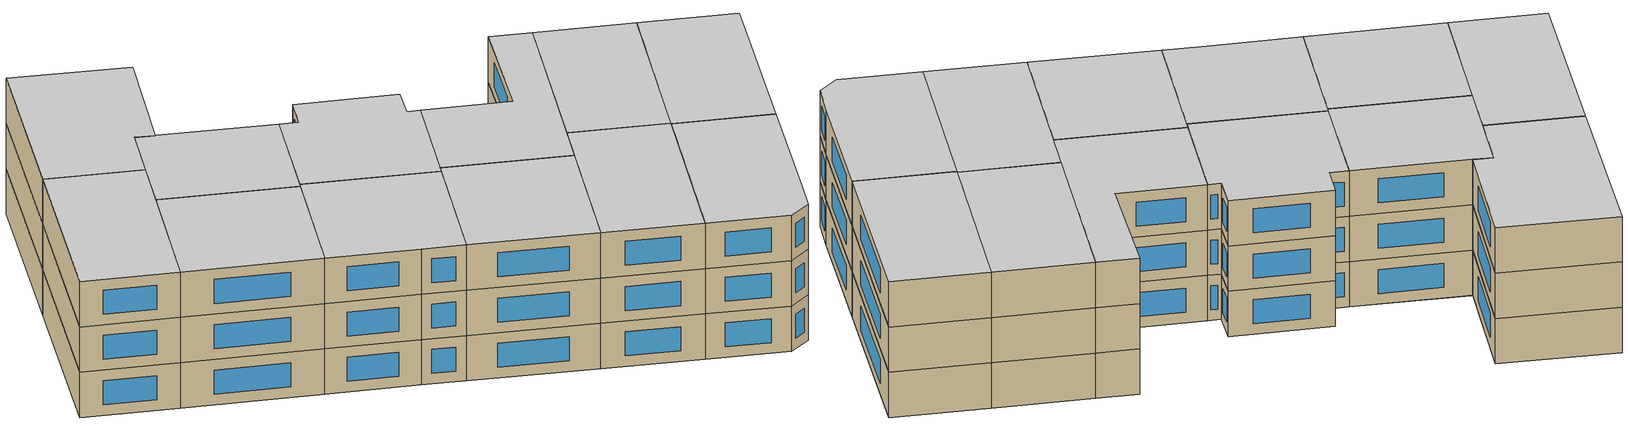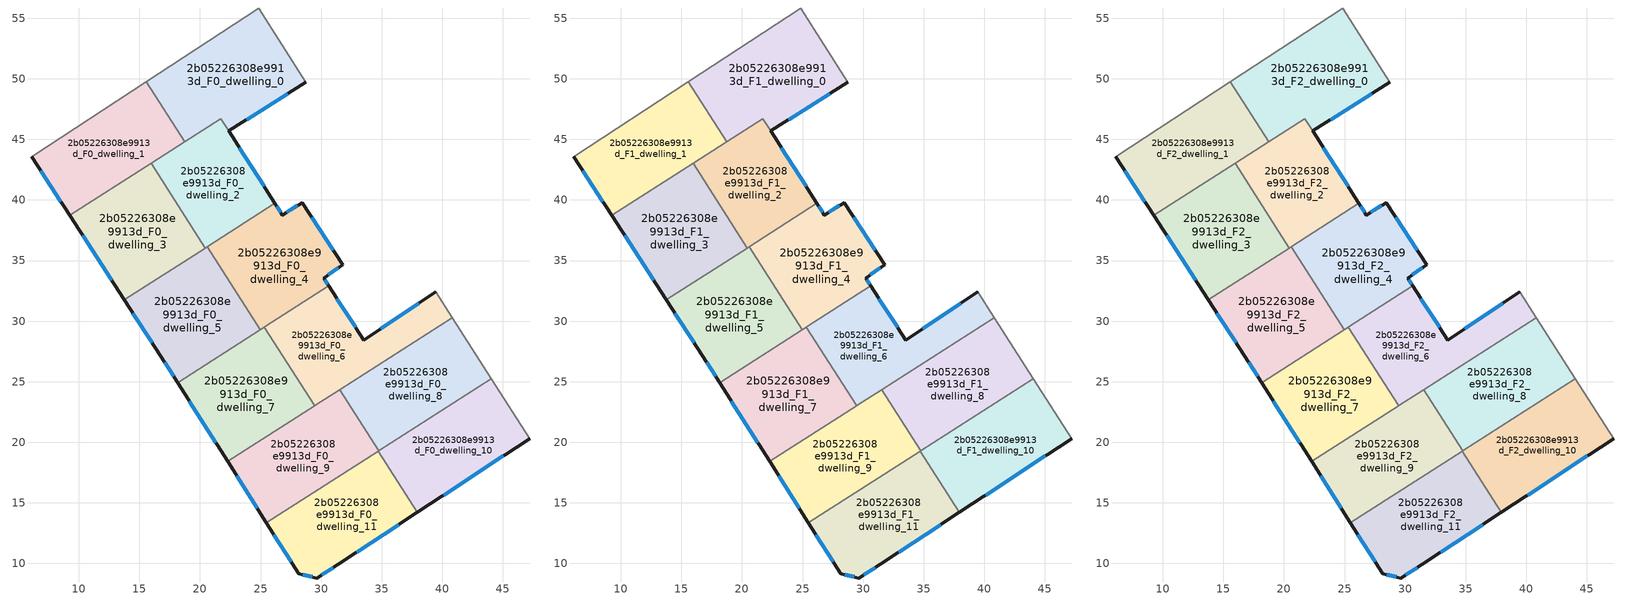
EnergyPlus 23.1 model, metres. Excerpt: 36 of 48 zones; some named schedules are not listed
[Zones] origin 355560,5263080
2b05226308e9913d_F0_dwelling_0
 floor ground (EU_floor_Construction): 24.86,55.85 28.72,49.7 22.36,45.7 21.72,46.7 18.75,44.8 15.57,49.76 z0
 wall outside (EU_wall_Construction): 22.36,45.7 28.72,49.7 z0:3
 wall to 2b05226308e9913d_F0_dwelling_1 (EU_wall_Construction): 15.57,49.76 18.75,44.8 z0:3
 wall adiabatic (EU_wall_Construction): 28.72,49.7 24.86,55.85 15.57,49.76 z0:3
 wall to 2b05226308e9913d_F0_dwelling_2 (EU_wall_Construction): 18.75,44.8 21.72,46.7 22.36,45.7 z0:3
 window (EU_Window_Construction): 23.86,46.64 27.23,48.76 z0.7:2.3
2b05226308e9913d_F0_dwelling_1
 floor ground (EU_floor_Construction): 15.57,49.76 18.75,44.8 9.25,38.72 6.11,43.57 z0
 wall outside (EU_wall_Construction): 6.11,43.57 9.25,38.72 z0:3
 wall adiabatic (EU_wall_Construction): 15.57,49.76 6.11,43.57 z0:3
 wall to 2b05226308e9913d_F0_dwelling_3 (EU_wall_Construction): 9.25,38.72 15.96,43.02 z0:3
 wall to 2b05226308e9913d_F0_dwelling_2 (EU_wall_Construction): 15.96,43.01 18.75,44.8 z0:3
 window (EU_Window_Construction): 6.85,42.43 8.51,39.86 z0.7:2.3
2b05226308e9913d_F0_dwelling_10
 floor ground (EU_floor_Construction): 44.05,25.25 47.23,20.3 37.95,14.21 34.71,19.27 z0
 wall outside (EU_wall_Construction): 37.95,14.21 47.23,20.3 z0:3
 wall adiabatic (EU_wall_Construction): 47.23,20.3 44.05,25.25 z0:3
 wall to 2b05226308e9913d_F0_dwelling_11 (EU_wall_Construction): 34.71,19.27 37.95,14.21 z0:3
 wall to 2b05226308e9913d_F0_dwelling_8 (EU_wall_Construction): 44.05,25.25 34.77,19.31 z0:3
 wall to 2b05226308e9913d_F0_dwelling_9 (EU_wall_Construction): 34.77,19.31 34.71,19.27 z0:3
 window (EU_Window_Construction): 40.13,15.64 45.05,18.87 z0.7:2.3
2b05226308e9913d_F0_dwelling_11
 floor ground (EU_floor_Construction): 34.71,19.27 37.95,14.21 31.4,9.92 29.63,8.79 28.14,9.16 25.48,13.36 z0
 wall outside (EU_wall_Construction): 25.48,13.36 28.14,9.16 29.63,8.79 31.4,9.92 37.95,14.21 z0:3
 wall to 2b05226308e9913d_F0_dwelling_9 (EU_wall_Construction): 34.71,19.27 25.48,13.36 z0:3
 window (EU_Window_Construction): 26.11,12.38 27.52,10.15 / 32.94,10.93 36.41,13.21 / 30.05,9.06 30.99,9.65 / 28.49,9.08 29.28,8.88 z0.7:2.3
2b05226308e9913d_F0_dwelling_2
 floor ground (EU_floor_Construction): 21.72,46.7 26.19,39.71 20.43,36.03 15.96,43.01 z0
 wall outside (EU_wall_Construction): 26.19,39.71 22.36,45.7 z0:3
 wall to 2b05226308e9913d_F0_dwelling_3 (EU_wall_Construction): 15.96,43.01 20.43,36.03 z0:3
 wall to 2b05226308e9913d_F0_dwelling_4 (EU_wall_Construction): 20.61,36.14 26.19,39.71 z0:3
 wall to 2b05226308e9913d_F0_dwelling_5 (EU_wall_Construction): 20.43,36.03 20.61,36.14 z0:3
 window (EU_Window_Construction): 25.29,41.12 23.26,44.29 z0.7:2.3
2b05226308e9913d_F0_dwelling_3
 floor ground (EU_floor_Construction): 15.96,43.01 20.43,36.03 13.76,31.75 9.25,38.72 z0
 wall outside (EU_wall_Construction): 9.25,38.72 13.76,31.75 z0:3
 wall to 2b05226308e9913d_F0_dwelling_5 (EU_wall_Construction): 13.76,31.75 20.43,36.03 z0:3
 window (EU_Window_Construction): 10.31,37.08 12.7,33.39 z0.7:2.3
2b05226308e9913d_F0_dwelling_4
 floor ground (EU_floor_Construction): 28.42,39.79 31.78,34.65 30.21,33.55 30.63,32.91 24.99,29.3 20.61,36.14 26.19,39.71 26.8,38.75 z0
 wall outside (EU_wall_Construction): 30.63,32.91 30.21,33.55 31.78,34.65 28.42,39.79 26.8,38.75 26.19,39.71 z0:3
 wall to 2b05226308e9913d_F0_dwelling_5 (EU_wall_Construction): 20.61,36.14 24.99,29.3 z0:3
 wall to 2b05226308e9913d_F0_dwelling_6 (EU_wall_Construction): 25.31,29.5 25.35,29.53 30.63,32.91 z0:3
 wall to 2b05226308e9913d_F0_dwelling_7 (EU_wall_Construction): 24.99,29.3 25.31,29.5 z0:3
 window (EU_Window_Construction): 30.99,35.86 29.21,38.58 / 30.58,33.81 31.41,34.39 / 30.53,33.06 30.31,33.4 / 26.66,38.98 26.33,39.49 / 28.04,39.55 27.18,39 z0.7:2.3
2b05226308e9913d_F0_dwelling_5
 floor ground (EU_floor_Construction): 20.61,36.14 24.99,29.3 18.16,24.92 16.77,27.11 13.76,31.75 z0
 wall outside (EU_wall_Construction): 13.76,31.75 16.77,27.11 18.16,24.92 z0:3
 wall to 2b05226308e9913d_F0_dwelling_7 (EU_wall_Construction): 18.16,24.92 24.99,29.3 z0:3
 window (EU_Window_Construction): 17.1,26.6 17.83,25.44 / 14.47,30.66 16.07,28.2 z0.7:2.3
2b05226308e9913d_F0_dwelling_6
 floor ground (EU_floor_Construction): 39.46,32.42 40.82,30.29 29.5,23.04 29.46,23.01 25.31,29.5 25.35,29.53 30.63,32.91 33.54,28.42 z0
 wall outside (EU_wall_Construction): 39.46,32.42 33.54,28.42 30.63,32.91 z0:3
 wall adiabatic (EU_wall_Construction): 40.82,30.29 39.46,32.42 z0:3
 wall to 2b05226308e9913d_F0_dwelling_7 (EU_wall_Construction): 25.31,29.5 29.46,23.01 z0:3
 wall to 2b05226308e9913d_F0_dwelling_8 (EU_wall_Construction): 31.55,24.35 40.82,30.29 z0:3
 wall to 2b05226308e9913d_F0_dwelling_9 (EU_wall_Construction): 29.46,23.01 29.5,23.04 31.55,24.35 z0:3
 window (EU_Window_Construction): 32.86,29.48 31.31,31.85 / 38.07,31.49 34.93,29.36 z0.7:2.3
2b05226308e9913d_F0_dwelling_7
 floor ground (EU_floor_Construction): 25.31,29.5 29.46,23.01 22.28,18.42 18.16,24.92 z0
 wall outside (EU_wall_Construction): 18.16,24.92 22.28,18.42 z0:3
 wall to 2b05226308e9913d_F0_dwelling_9 (EU_wall_Construction): 22.28,18.42 29.46,23.01 z0:3
 window (EU_Window_Construction): 19.13,23.39 21.31,19.94 z0.7:2.3
2b05226308e9913d_F0_dwelling_8
 floor ground (EU_floor_Construction): 40.82,30.29 44.05,25.25 34.77,19.31 31.55,24.35 z0
 wall adiabatic (EU_wall_Construction): 44.05,25.25 40.82,30.29 z0:3
 wall to 2b05226308e9913d_F0_dwelling_9 (EU_wall_Construction): 31.55,24.35 34.77,19.31 z0:3
2b05226308e9913d_F0_dwelling_9
 floor ground (EU_floor_Construction): 31.55,24.35 34.77,19.31 25.48,13.36 22.28,18.42 z0
 wall outside (EU_wall_Construction): 22.28,18.42 25.48,13.36 z0:3
 window (EU_Window_Construction): 23.03,17.23 24.73,14.55 z0.7:2.3
2b05226308e9913d_F1_dwelling_0
 floor to 2b05226308e9913d_F0_dwelling_0 (EU_floor_Construction): 24.86,55.85 28.72,49.7 22.36,45.7 21.72,46.7 18.75,44.8 15.57,49.76 z3
 wall outside (EU_wall_Construction): 22.36,45.7 28.72,49.7 z3:6
 wall to 2b05226308e9913d_F1_dwelling_1 (EU_wall_Construction): 15.57,49.76 18.75,44.8 z3:6
 wall adiabatic (EU_wall_Construction): 28.72,49.7 24.86,55.85 15.57,49.76 z3:6
 wall to 2b05226308e9913d_F1_dwelling_2 (EU_wall_Construction): 18.75,44.8 21.72,46.7 22.36,45.7 z3:6
 window (EU_Window_Construction): 23.86,46.64 27.23,48.76 z3.7:5.3
2b05226308e9913d_F1_dwelling_1
 floor to 2b05226308e9913d_F0_dwelling_1 (EU_floor_Construction): 15.57,49.76 18.75,44.8 9.25,38.72 6.11,43.57 z3
 wall outside (EU_wall_Construction): 6.11,43.57 9.25,38.72 z3:6
 wall adiabatic (EU_wall_Construction): 15.57,49.76 6.11,43.57 z3:6
 wall to 2b05226308e9913d_F1_dwelling_3 (EU_wall_Construction): 9.25,38.72 15.96,43.02 z3:6
 wall to 2b05226308e9913d_F1_dwelling_2 (EU_wall_Construction): 15.96,43.01 18.75,44.8 z3:6
 window (EU_Window_Construction): 6.85,42.43 8.51,39.86 z3.7:5.3
2b05226308e9913d_F1_dwelling_10
 floor to 2b05226308e9913d_F0_dwelling_10 (EU_floor_Construction): 44.05,25.25 47.23,20.3 37.95,14.21 34.71,19.27 z3
 wall outside (EU_wall_Construction): 37.95,14.21 47.23,20.3 z3:6
 wall adiabatic (EU_wall_Construction): 47.23,20.3 44.05,25.25 z3:6
 wall to 2b05226308e9913d_F1_dwelling_11 (EU_wall_Construction): 34.71,19.27 37.95,14.21 z3:6
 wall to 2b05226308e9913d_F1_dwelling_8 (EU_wall_Construction): 44.05,25.25 34.77,19.31 z3:6
 wall to 2b05226308e9913d_F1_dwelling_9 (EU_wall_Construction): 34.77,19.31 34.71,19.27 z3:6
 window (EU_Window_Construction): 40.13,15.64 45.05,18.87 z3.7:5.3
2b05226308e9913d_F1_dwelling_11
 floor to 2b05226308e9913d_F0_dwelling_11 (EU_floor_Construction): 34.71,19.27 37.95,14.21 31.4,9.92 29.63,8.79 28.14,9.16 25.48,13.36 z3
 wall outside (EU_wall_Construction): 25.48,13.36 28.14,9.16 29.63,8.79 31.4,9.92 37.95,14.21 z3:6
 wall to 2b05226308e9913d_F1_dwelling_9 (EU_wall_Construction): 34.71,19.27 25.48,13.36 z3:6
 window (EU_Window_Construction): 26.11,12.38 27.52,10.15 / 32.94,10.93 36.41,13.21 / 30.05,9.06 30.99,9.65 / 28.49,9.08 29.28,8.88 z3.7:5.3
2b05226308e9913d_F1_dwelling_2
 floor to 2b05226308e9913d_F0_dwelling_2 (EU_floor_Construction): 21.72,46.7 26.19,39.71 20.43,36.03 15.96,43.01 z3
 wall outside (EU_wall_Construction): 26.19,39.71 22.36,45.7 z3:6
 wall to 2b05226308e9913d_F1_dwelling_3 (EU_wall_Construction): 15.96,43.01 20.43,36.03 z3:6
 wall to 2b05226308e9913d_F1_dwelling_4 (EU_wall_Construction): 20.61,36.14 26.19,39.71 z3:6
 wall to 2b05226308e9913d_F1_dwelling_5 (EU_wall_Construction): 20.43,36.03 20.61,36.14 z3:6
 window (EU_Window_Construction): 25.29,41.12 23.26,44.29 z3.7:5.3
2b05226308e9913d_F1_dwelling_3
 floor to 2b05226308e9913d_F0_dwelling_3 (EU_floor_Construction): 15.96,43.01 20.43,36.03 13.76,31.75 9.25,38.72 z3
 wall outside (EU_wall_Construction): 9.25,38.72 13.76,31.75 z3:6
 wall to 2b05226308e9913d_F1_dwelling_5 (EU_wall_Construction): 13.76,31.75 20.43,36.03 z3:6
 window (EU_Window_Construction): 10.31,37.08 12.7,33.39 z3.7:5.3
2b05226308e9913d_F1_dwelling_4
 floor to 2b05226308e9913d_F0_dwelling_4 (EU_floor_Construction): 28.42,39.79 31.78,34.65 30.21,33.55 30.63,32.91 24.99,29.3 20.61,36.14 26.19,39.71 26.8,38.75 z3
 wall outside (EU_wall_Construction): 30.63,32.91 30.21,33.55 31.78,34.65 28.42,39.79 26.8,38.75 26.19,39.71 z3:6
 wall to 2b05226308e9913d_F1_dwelling_5 (EU_wall_Construction): 20.61,36.14 24.99,29.3 z3:6
 wall to 2b05226308e9913d_F1_dwelling_6 (EU_wall_Construction): 25.31,29.5 25.35,29.53 30.63,32.91 z3:6
 wall to 2b05226308e9913d_F1_dwelling_7 (EU_wall_Construction): 24.99,29.3 25.31,29.5 z3:6
 window (EU_Window_Construction): 30.99,35.86 29.21,38.58 / 30.58,33.81 31.41,34.39 / 30.53,33.06 30.31,33.4 / 26.66,38.98 26.33,39.49 / 28.04,39.55 27.18,39 z3.7:5.3
2b05226308e9913d_F1_dwelling_5
 floor to 2b05226308e9913d_F0_dwelling_5 (EU_floor_Construction): 20.61,36.14 24.99,29.3 18.16,24.92 16.77,27.11 13.76,31.75 z3
 wall outside (EU_wall_Construction): 13.76,31.75 16.77,27.11 18.16,24.92 z3:6
 wall to 2b05226308e9913d_F1_dwelling_7 (EU_wall_Construction): 18.16,24.92 24.99,29.3 z3:6
 window (EU_Window_Construction): 17.1,26.6 17.83,25.44 / 14.47,30.66 16.07,28.2 z3.7:5.3
2b05226308e9913d_F1_dwelling_6
 floor to 2b05226308e9913d_F0_dwelling_6 (EU_floor_Construction): 39.46,32.42 40.82,30.29 29.5,23.04 29.46,23.01 25.31,29.5 25.35,29.53 30.63,32.91 33.54,28.42 z3
 wall outside (EU_wall_Construction): 39.46,32.42 33.54,28.42 30.63,32.91 z3:6
 wall adiabatic (EU_wall_Construction): 40.82,30.29 39.46,32.42 z3:6
 wall to 2b05226308e9913d_F1_dwelling_7 (EU_wall_Construction): 25.31,29.5 29.46,23.01 z3:6
 wall to 2b05226308e9913d_F1_dwelling_8 (EU_wall_Construction): 31.55,24.35 40.82,30.29 z3:6
 wall to 2b05226308e9913d_F1_dwelling_9 (EU_wall_Construction): 29.46,23.01 29.5,23.04 31.55,24.35 z3:6
 window (EU_Window_Construction): 32.86,29.48 31.31,31.85 / 38.07,31.49 34.93,29.36 z3.7:5.3
2b05226308e9913d_F1_dwelling_7
 floor to 2b05226308e9913d_F0_dwelling_7 (EU_floor_Construction): 25.31,29.5 29.46,23.01 22.28,18.42 18.16,24.92 z3
 wall outside (EU_wall_Construction): 18.16,24.92 22.28,18.42 z3:6
 wall to 2b05226308e9913d_F1_dwelling_9 (EU_wall_Construction): 22.28,18.42 29.46,23.01 z3:6
 window (EU_Window_Construction): 19.13,23.39 21.31,19.94 z3.7:5.3
2b05226308e9913d_F1_dwelling_8
 floor to 2b05226308e9913d_F0_dwelling_8 (EU_floor_Construction): 40.82,30.29 44.05,25.25 34.77,19.31 31.55,24.35 z3
 wall adiabatic (EU_wall_Construction): 44.05,25.25 40.82,30.29 z3:6
 wall to 2b05226308e9913d_F1_dwelling_9 (EU_wall_Construction): 31.55,24.35 34.77,19.31 z3:6
2b05226308e9913d_F1_dwelling_9
 floor to 2b05226308e9913d_F0_dwelling_9 (EU_floor_Construction): 31.55,24.35 34.77,19.31 25.48,13.36 22.28,18.42 z3
 wall outside (EU_wall_Construction): 22.28,18.42 25.48,13.36 z3:6
 window (EU_Window_Construction): 23.03,17.23 24.73,14.55 z3.7:5.3
2b05226308e9913d_F2_dwelling_0
 floor to 2b05226308e9913d_F1_dwelling_0 (EU_floor_Construction): 24.86,55.85 28.72,49.7 22.36,45.7 21.72,46.7 18.75,44.8 15.57,49.76 z6
 wall outside (EU_wall_Construction): 22.36,45.7 28.72,49.7 z6:9
 wall to 2b05226308e9913d_F2_dwelling_1 (EU_wall_Construction): 15.57,49.76 18.75,44.8 z6:9
 wall adiabatic (EU_wall_Construction): 28.72,49.7 24.86,55.85 15.57,49.76 z6:9
 wall to 2b05226308e9913d_F2_dwelling_2 (EU_wall_Construction): 18.75,44.8 21.72,46.7 22.36,45.7 z6:9
 window (EU_Window_Construction): 23.86,46.64 27.23,48.76 z6.7:8.3
 ceiling to 2b05226308e9913d_F3_dwelling_0 (EU_floor_Construction): 28.72,49.7 24.86,55.85 15.57,49.76 18.75,44.8 21.72,46.7 22.36,45.7 z9
2b05226308e9913d_F2_dwelling_1
 floor to 2b05226308e9913d_F1_dwelling_1 (EU_floor_Construction): 15.57,49.76 18.75,44.8 9.25,38.72 6.11,43.57 z6
 wall outside (EU_wall_Construction): 6.11,43.57 9.25,38.72 z6:9
 wall adiabatic (EU_wall_Construction): 15.57,49.76 6.11,43.57 z6:9
 wall to 2b05226308e9913d_F2_dwelling_3 (EU_wall_Construction): 9.25,38.72 15.96,43.02 z6:9
 wall to 2b05226308e9913d_F2_dwelling_2 (EU_wall_Construction): 15.96,43.01 18.75,44.8 z6:9
 window (EU_Window_Construction): 6.85,42.43 8.51,39.86 z6.7:8.3
 ceiling to 2b05226308e9913d_F3_dwelling_1 (EU_floor_Construction): 18.75,44.8 15.57,49.76 6.11,43.57 9.25,38.72 z9
2b05226308e9913d_F2_dwelling_10
 floor to 2b05226308e9913d_F1_dwelling_10 (EU_floor_Construction): 44.05,25.25 47.23,20.3 37.95,14.21 34.71,19.27 z6
 wall outside (EU_wall_Construction): 37.95,14.21 47.23,20.3 z6:9
 wall adiabatic (EU_wall_Construction): 47.23,20.3 44.05,25.25 z6:9
 wall to 2b05226308e9913d_F2_dwelling_11 (EU_wall_Construction): 34.71,19.27 37.95,14.21 z6:9
 wall to 2b05226308e9913d_F2_dwelling_8 (EU_wall_Construction): 44.05,25.25 34.77,19.31 z6:9
 wall to 2b05226308e9913d_F2_dwelling_9 (EU_wall_Construction): 34.77,19.31 34.71,19.27 z6:9
 window (EU_Window_Construction): 40.13,15.64 45.05,18.87 z6.7:8.3
 ceiling to 2b05226308e9913d_F3_dwelling_10 (EU_floor_Construction): 47.23,20.3 44.05,25.25 34.71,19.27 37.95,14.21 z9
2b05226308e9913d_F2_dwelling_11
 floor to 2b05226308e9913d_F1_dwelling_11 (EU_floor_Construction): 34.71,19.27 37.95,14.21 31.4,9.92 29.63,8.79 28.14,9.16 25.48,13.36 z6
 wall outside (EU_wall_Construction): 25.48,13.36 28.14,9.16 29.63,8.79 31.4,9.92 37.95,14.21 z6:9
 wall to 2b05226308e9913d_F2_dwelling_9 (EU_wall_Construction): 34.71,19.27 25.48,13.36 z6:9
 window (EU_Window_Construction): 26.11,12.38 27.52,10.15 / 32.94,10.93 36.41,13.21 / 30.05,9.06 30.99,9.65 / 28.49,9.08 29.28,8.88 z6.7:8.3
 ceiling to 2b05226308e9913d_F3_dwelling_11 (EU_floor_Construction): 37.95,14.21 34.71,19.27 25.48,13.36 28.14,9.16 29.63,8.79 31.4,9.92 z9
2b05226308e9913d_F2_dwelling_2
 floor to 2b05226308e9913d_F1_dwelling_2 (EU_floor_Construction): 21.72,46.7 26.19,39.71 20.43,36.03 15.96,43.01 z6
 wall outside (EU_wall_Construction): 26.19,39.71 22.36,45.7 z6:9
 wall to 2b05226308e9913d_F2_dwelling_3 (EU_wall_Construction): 15.96,43.01 20.43,36.03 z6:9
 wall to 2b05226308e9913d_F2_dwelling_4 (EU_wall_Construction): 20.61,36.14 26.19,39.71 z6:9
 wall to 2b05226308e9913d_F2_dwelling_5 (EU_wall_Construction): 20.43,36.03 20.61,36.14 z6:9
 window (EU_Window_Construction): 25.29,41.12 23.26,44.29 z6.7:8.3
 ceiling to 2b05226308e9913d_F3_dwelling_2 (EU_floor_Construction): 26.19,39.71 21.72,46.7 15.96,43.01 20.43,36.03 z9
2b05226308e9913d_F2_dwelling_3
 floor to 2b05226308e9913d_F1_dwelling_3 (EU_floor_Construction): 15.96,43.01 20.43,36.03 13.76,31.75 9.25,38.72 z6
 wall outside (EU_wall_Construction): 9.25,38.72 13.76,31.75 z6:9
 wall to 2b05226308e9913d_F2_dwelling_5 (EU_wall_Construction): 13.76,31.75 20.43,36.03 z6:9
 window (EU_Window_Construction): 10.31,37.08 12.7,33.39 z6.7:8.3
 ceiling to 2b05226308e9913d_F3_dwelling_3 (EU_floor_Construction): 20.43,36.03 15.96,43.01 9.25,38.72 13.76,31.75 z9
2b05226308e9913d_F2_dwelling_4
 floor to 2b05226308e9913d_F1_dwelling_4 (EU_floor_Construction): 28.42,39.79 31.78,34.65 30.21,33.55 30.63,32.91 24.99,29.3 20.61,36.14 26.19,39.71 26.8,38.75 z6
 wall outside (EU_wall_Construction): 30.63,32.91 30.21,33.55 31.78,34.65 28.42,39.79 26.8,38.75 26.19,39.71 z6:9
 wall to 2b05226308e9913d_F2_dwelling_5 (EU_wall_Construction): 20.61,36.14 24.99,29.3 z6:9
 wall to 2b05226308e9913d_F2_dwelling_6 (EU_wall_Construction): 25.31,29.5 25.35,29.53 30.63,32.91 z6:9
 wall to 2b05226308e9913d_F2_dwelling_7 (EU_wall_Construction): 24.99,29.3 25.31,29.5 z6:9
 window (EU_Window_Construction): 30.99,35.86 29.21,38.58 / 30.58,33.81 31.41,34.39 / 30.53,33.06 30.31,33.4 / 26.66,38.98 26.33,39.49 / 28.04,39.55 27.18,39 z6.7:8.3
 ceiling to 2b05226308e9913d_F3_dwelling_4 (EU_floor_Construction): 30.63,32.91 30.21,33.55 31.78,34.65 28.42,39.79 26.8,38.75 26.19,39.71 20.61,36.14 24.99,29.3 z9
2b05226308e9913d_F2_dwelling_5
 floor to 2b05226308e9913d_F1_dwelling_5 (EU_floor_Construction): 20.61,36.14 24.99,29.3 18.16,24.92 16.77,27.11 13.76,31.75 z6
 wall outside (EU_wall_Construction): 13.76,31.75 16.77,27.11 18.16,24.92 z6:9
 wall to 2b05226308e9913d_F2_dwelling_7 (EU_wall_Construction): 18.16,24.92 24.99,29.3 z6:9
 window (EU_Window_Construction): 17.1,26.6 17.83,25.44 / 14.47,30.66 16.07,28.2 z6.7:8.3
 ceiling to 2b05226308e9913d_F3_dwelling_5 (EU_floor_Construction): 24.99,29.3 20.61,36.14 13.76,31.75 16.77,27.11 18.16,24.92 z9
2b05226308e9913d_F2_dwelling_6
 floor to 2b05226308e9913d_F1_dwelling_6 (EU_floor_Construction): 39.46,32.42 40.82,30.29 29.5,23.04 29.46,23.01 25.31,29.5 25.35,29.53 30.63,32.91 33.54,28.42 z6
 wall outside (EU_wall_Construction): 39.46,32.42 33.54,28.42 30.63,32.91 z6:9
 wall adiabatic (EU_wall_Construction): 40.82,30.29 39.46,32.42 z6:9
 wall to 2b05226308e9913d_F2_dwelling_7 (EU_wall_Construction): 25.31,29.5 29.46,23.01 z6:9
 wall to 2b05226308e9913d_F2_dwelling_8 (EU_wall_Construction): 31.55,24.35 40.82,30.29 z6:9
 wall to 2b05226308e9913d_F2_dwelling_9 (EU_wall_Construction): 29.46,23.01 29.5,23.04 31.55,24.35 z6:9
 window (EU_Window_Construction): 32.86,29.48 31.31,31.85 / 38.07,31.49 34.93,29.36 z6.7:8.3
 ceiling to 2b05226308e9913d_F3_dwelling_6 (EU_floor_Construction): 40.82,30.29 39.46,32.42 33.54,28.42 30.63,32.91 25.35,29.53 25.31,29.5 29.46,23.01 29.5,23.04 z9
2b05226308e9913d_F2_dwelling_7
 floor to 2b05226308e9913d_F1_dwelling_7 (EU_floor_Construction): 25.31,29.5 29.46,23.01 22.28,18.42 18.16,24.92 z6
 wall outside (EU_wall_Construction): 18.16,24.92 22.28,18.42 z6:9
 wall to 2b05226308e9913d_F2_dwelling_9 (EU_wall_Construction): 22.28,18.42 29.46,23.01 z6:9
 window (EU_Window_Construction): 19.13,23.39 21.31,19.94 z6.7:8.3
 ceiling to 2b05226308e9913d_F3_dwelling_7 (EU_floor_Construction): 29.46,23.01 25.31,29.5 18.16,24.92 22.28,18.42 z9
2b05226308e9913d_F2_dwelling_8
 floor to 2b05226308e9913d_F1_dwelling_8 (EU_floor_Construction): 40.82,30.29 44.05,25.25 34.77,19.31 31.55,24.35 z6
 wall adiabatic (EU_wall_Construction): 44.05,25.25 40.82,30.29 z6:9
 wall to 2b05226308e9913d_F2_dwelling_9 (EU_wall_Construction): 31.55,24.35 34.77,19.31 z6:9
 ceiling to 2b05226308e9913d_F3_dwelling_8 (EU_floor_Construction): 44.05,25.25 40.82,30.29 31.55,24.35 34.77,19.31 z9
2b05226308e9913d_F2_dwelling_9
 floor to 2b05226308e9913d_F1_dwelling_9 (EU_floor_Construction): 31.55,24.35 34.77,19.31 25.48,13.36 22.28,18.42 z6
 wall outside (EU_wall_Construction): 22.28,18.42 25.48,13.36 z6:9
 window (EU_Window_Construction): 23.03,17.23 24.73,14.55 z6.7:8.3
 ceiling to 2b05226308e9913d_F3_dwelling_9 (EU_floor_Construction): 34.77,19.31 31.55,24.35 22.28,18.42 25.48,13.36 z9
[Building]
EU S2 Campaign: North Axis=0; Terrain=City; Solar Distribution=FullExterior
[Site:Location]
Budapest.Ferenc.Liszt.Intl.AP: Latitude=47.437; Longitude=19.256; Time Zone=1; Elevation=185
[SizingPeriod:WeatherFileDays]
AnnualSizingPeriod: Begin Month=1; Begin Day of Month=1; End Month=12; End Day of Month=31; Day of Week for Start Day=Monday; Use Weather File Daylight Saving Period=No; Use Weather File Rain and Snow Indicators=No
[MATERIAL]
EU_InternalMass_Material: Roughness=MediumRough; Thickness=0.1; Conductivity=1; Density=1800; Specific Heat=900; Thermal Absorptance=0.9; Solar Absorptance=0.7; Visible Absorptance=0.7
[MATERIAL:NOMASS] Roughness=MediumRough; Thermal Absorptance=0.9; Solar Absorptance=0.7; Visible Absorptance=0.7
Name | Thermal Resistance
EU_wall_NoMass | 0.832559
EU_floor_NoMass | 0.872794
[WINDOWMATERIAL:SIMPLEGLAZINGSYSTEM]
EU_Window_SimpleGlazing: UFactor=2.79869; Solar Heat Gain Coefficient=0.75; Visible Transmittance=0.75
[CONSTRUCTION]
EU_wall_Construction: EU_wall_NoMass
EU_floor_Construction: EU_floor_NoMass
EU_Window_Construction: EU_Window_SimpleGlazing
EU_InternalMass_Construction: EU_InternalMass_Material
[ZONE] Type=1; Multiplier=1; Ceiling Height=autocalculate; Floor Area=autocalculate; Part of Total Floor Area=Yes
Name | Volume
2b05226308e9913d_F0_dwelling_0; 2b05226308e9913d_F1_dwelling_0; 2b05226308e9913d_F2_dwelling_0 | 225.29
2b05226308e9913d_F0_dwelling_1; 2b05226308e9913d_F1_dwelling_1; 2b05226308e9913d_F2_dwelling_1 | 197.727
2b05226308e9913d_F0_dwelling_10; 2b05226308e9913d_F1_dwelling_10; 2b05226308e9913d_F2_dwelling_10 | 197.763
2b05226308e9913d_F0_dwelling_11; 2b05226308e9913d_F1_dwelling_11; 2b05226308e9913d_F2_dwelling_11 | 197.743
2b05226308e9913d_F0_dwelling_2; 2b05226308e9913d_F1_dwelling_2; 2b05226308e9913d_F2_dwelling_2 | 170.194
2b05226308e9913d_F0_dwelling_3; 2b05226308e9913d_F1_dwelling_3; 2b05226308e9913d_F2_dwelling_3 | 197.748
2b05226308e9913d_F0_dwelling_4; 2b05226308e9913d_F1_dwelling_4; 2b05226308e9913d_F2_dwelling_4 | 197.741
2b05226308e9913d_F0_dwelling_5; 2b05226308e9913d_F1_dwelling_5; 2b05226308e9913d_F2_dwelling_5 | 197.747
2b05226308e9913d_F0_dwelling_6; 2b05226308e9913d_F1_dwelling_6; 2b05226308e9913d_F2_dwelling_6 | 198.914
2b05226308e9913d_F0_dwelling_7; 2b05226308e9913d_F1_dwelling_7; 2b05226308e9913d_F2_dwelling_7 | 196.586
2b05226308e9913d_F0_dwelling_8; 2b05226308e9913d_F1_dwelling_8; 2b05226308e9913d_F2_dwelling_8 | 197.735
2b05226308e9913d_F0_dwelling_9; 2b05226308e9913d_F1_dwelling_9; 2b05226308e9913d_F2_dwelling_9 | 197.725
[INTERNALMASS] Construction=EU_InternalMass_Construction
Name | Zone or ZoneList | Surface Area
2b05226308e9913d_F0_dwelling_0_EU_InternalMass | 2b05226308e9913d_F0_dwelling_0 | 75.0969
2b05226308e9913d_F0_dwelling_1_EU_InternalMass | 2b05226308e9913d_F0_dwelling_1 | 65.9087
2b05226308e9913d_F0_dwelling_2_EU_InternalMass | 2b05226308e9913d_F0_dwelling_2 | 56.7364
2b05226308e9913d_F0_dwelling_3_EU_InternalMass | 2b05226308e9913d_F0_dwelling_3 | 65.9161
2b05226308e9913d_F0_dwelling_4_EU_InternalMass | 2b05226308e9913d_F0_dwelling_4 | 65.9136
2b05226308e9913d_F0_dwelling_5_EU_InternalMass | 2b05226308e9913d_F0_dwelling_5 | 65.9155
2b05226308e9913d_F0_dwelling_6_EU_InternalMass | 2b05226308e9913d_F0_dwelling_6 | 66.2986
2b05226308e9913d_F0_dwelling_7_EU_InternalMass | 2b05226308e9913d_F0_dwelling_7 | 65.5348
2b05226308e9913d_F0_dwelling_8_EU_InternalMass | 2b05226308e9913d_F0_dwelling_8 | 65.9116
2b05226308e9913d_F0_dwelling_9_EU_InternalMass | 2b05226308e9913d_F0_dwelling_9 | 65.9086
2b05226308e9913d_F0_dwelling_10_EU_InternalMass | 2b05226308e9913d_F0_dwelling_10 | 65.9208
2b05226308e9913d_F0_dwelling_11_EU_InternalMass | 2b05226308e9913d_F0_dwelling_11 | 65.9144
2b05226308e9913d_F1_dwelling_0_EU_InternalMass | 2b05226308e9913d_F1_dwelling_0 | 75.0969
2b05226308e9913d_F1_dwelling_1_EU_InternalMass | 2b05226308e9913d_F1_dwelling_1 | 65.9087
2b05226308e9913d_F1_dwelling_2_EU_InternalMass | 2b05226308e9913d_F1_dwelling_2 | 56.7364
2b05226308e9913d_F1_dwelling_3_EU_InternalMass | 2b05226308e9913d_F1_dwelling_3 | 65.9161
2b05226308e9913d_F1_dwelling_4_EU_InternalMass | 2b05226308e9913d_F1_dwelling_4 | 65.9136
2b05226308e9913d_F1_dwelling_5_EU_InternalMass | 2b05226308e9913d_F1_dwelling_5 | 65.9155
2b05226308e9913d_F1_dwelling_6_EU_InternalMass | 2b05226308e9913d_F1_dwelling_6 | 66.2986
2b05226308e9913d_F1_dwelling_7_EU_InternalMass | 2b05226308e9913d_F1_dwelling_7 | 65.5348
2b05226308e9913d_F1_dwelling_8_EU_InternalMass | 2b05226308e9913d_F1_dwelling_8 | 65.9116
2b05226308e9913d_F1_dwelling_9_EU_InternalMass | 2b05226308e9913d_F1_dwelling_9 | 65.9086
2b05226308e9913d_F1_dwelling_10_EU_InternalMass | 2b05226308e9913d_F1_dwelling_10 | 65.9208
2b05226308e9913d_F1_dwelling_11_EU_InternalMass | 2b05226308e9913d_F1_dwelling_11 | 65.9144
2b05226308e9913d_F2_dwelling_0_EU_InternalMass | 2b05226308e9913d_F2_dwelling_0 | 75.0969
2b05226308e9913d_F2_dwelling_1_EU_InternalMass | 2b05226308e9913d_F2_dwelling_1 | 65.9087
2b05226308e9913d_F2_dwelling_2_EU_InternalMass | 2b05226308e9913d_F2_dwelling_2 | 56.7364
2b05226308e9913d_F2_dwelling_3_EU_InternalMass | 2b05226308e9913d_F2_dwelling_3 | 65.9161
2b05226308e9913d_F2_dwelling_4_EU_InternalMass | 2b05226308e9913d_F2_dwelling_4 | 65.9136
2b05226308e9913d_F2_dwelling_5_EU_InternalMass | 2b05226308e9913d_F2_dwelling_5 | 65.9155
2b05226308e9913d_F2_dwelling_6_EU_InternalMass | 2b05226308e9913d_F2_dwelling_6 | 66.2986
2b05226308e9913d_F2_dwelling_7_EU_InternalMass | 2b05226308e9913d_F2_dwelling_7 | 65.5348
2b05226308e9913d_F2_dwelling_8_EU_InternalMass | 2b05226308e9913d_F2_dwelling_8 | 65.9116
2b05226308e9913d_F2_dwelling_9_EU_InternalMass | 2b05226308e9913d_F2_dwelling_9 | 65.9086
2b05226308e9913d_F2_dwelling_10_EU_InternalMass | 2b05226308e9913d_F2_dwelling_10 | 65.9208
2b05226308e9913d_F2_dwelling_11_EU_InternalMass | 2b05226308e9913d_F2_dwelling_11 | 65.9144
[OTHEREQUIPMENT] Fuel Type=Electricity; Design Level Calculation Method=Watts/Area; Power per Zone Floor Area=1; Fraction Latent=0; Fraction Radiant=0; Fraction Lost=0; Carbon Dioxide Generation Rate=0; EndUse Subcategory=EU_Step8_InternalGains
Name | Zone or ZoneList or Space or SpaceList | Schedule
EU_Step8_InternalGain_2b05226308e9913d_F0_dwelling_0_f000 | 2b05226308e9913d_F0_dwelling_0 | EU_Step8_GainSchedule_2b05226308e9913d_F0_dwelling_0_f000
EU_Step8_InternalGain_2b05226308e9913d_F0_dwelling_1_f000 | 2b05226308e9913d_F0_dwelling_1 | EU_Step8_GainSchedule_2b05226308e9913d_F0_dwelling_1_f000
EU_Step8_InternalGain_2b05226308e9913d_F0_dwelling_2_f000 | 2b05226308e9913d_F0_dwelling_2 | EU_Step8_GainSchedule_2b05226308e9913d_F0_dwelling_2_f000
EU_Step8_InternalGain_2b05226308e9913d_F0_dwelling_3_f000 | 2b05226308e9913d_F0_dwelling_3 | EU_Step8_GainSchedule_2b05226308e9913d_F0_dwelling_3_f000
EU_Step8_InternalGain_2b05226308e9913d_F0_dwelling_4_f000 | 2b05226308e9913d_F0_dwelling_4 | EU_Step8_GainSchedule_2b05226308e9913d_F0_dwelling_4_f000
EU_Step8_InternalGain_2b05226308e9913d_F0_dwelling_5_f000 | 2b05226308e9913d_F0_dwelling_5 | EU_Step8_GainSchedule_2b05226308e9913d_F0_dwelling_5_f000
EU_Step8_InternalGain_2b05226308e9913d_F0_dwelling_6_f000 | 2b05226308e9913d_F0_dwelling_6 | EU_Step8_GainSchedule_2b05226308e9913d_F0_dwelling_6_f000
EU_Step8_InternalGain_2b05226308e9913d_F0_dwelling_7_f000 | 2b05226308e9913d_F0_dwelling_7 | EU_Step8_GainSchedule_2b05226308e9913d_F0_dwelling_7_f000
EU_Step8_InternalGain_2b05226308e9913d_F0_dwelling_8_f000 | 2b05226308e9913d_F0_dwelling_8 | EU_Step8_GainSchedule_2b05226308e9913d_F0_dwelling_8_f000
EU_Step8_InternalGain_2b05226308e9913d_F0_dwelling_9_f000 | 2b05226308e9913d_F0_dwelling_9 | EU_Step8_GainSchedule_2b05226308e9913d_F0_dwelling_9_f000
EU_Step8_InternalGain_2b05226308e9913d_F0_dwelling_10_f000 | 2b05226308e9913d_F0_dwelling_10 | EU_Step8_GainSchedule_2b05226308e9913d_F0_dwelling_10_f000
EU_Step8_InternalGain_2b05226308e9913d_F0_dwelling_11_f000 | 2b05226308e9913d_F0_dwelling_11 | EU_Step8_GainSchedule_2b05226308e9913d_F0_dwelling_11_f000
EU_Step8_InternalGain_2b05226308e9913d_F1_dwelling_0_f000 | 2b05226308e9913d_F1_dwelling_0 | EU_Step8_GainSchedule_2b05226308e9913d_F1_dwelling_0_f000
EU_Step8_InternalGain_2b05226308e9913d_F1_dwelling_1_f000 | 2b05226308e9913d_F1_dwelling_1 | EU_Step8_GainSchedule_2b05226308e9913d_F1_dwelling_1_f000
EU_Step8_InternalGain_2b05226308e9913d_F1_dwelling_2_f000 | 2b05226308e9913d_F1_dwelling_2 | EU_Step8_GainSchedule_2b05226308e9913d_F1_dwelling_2_f000
EU_Step8_InternalGain_2b05226308e9913d_F1_dwelling_3_f000 | 2b05226308e9913d_F1_dwelling_3 | EU_Step8_GainSchedule_2b05226308e9913d_F1_dwelling_3_f000
EU_Step8_InternalGain_2b05226308e9913d_F1_dwelling_4_f000 | 2b05226308e9913d_F1_dwelling_4 | EU_Step8_GainSchedule_2b05226308e9913d_F1_dwelling_4_f000
EU_Step8_InternalGain_2b05226308e9913d_F1_dwelling_5_f000 | 2b05226308e9913d_F1_dwelling_5 | EU_Step8_GainSchedule_2b05226308e9913d_F1_dwelling_5_f000
EU_Step8_InternalGain_2b05226308e9913d_F1_dwelling_6_f000 | 2b05226308e9913d_F1_dwelling_6 | EU_Step8_GainSchedule_2b05226308e9913d_F1_dwelling_6_f000
EU_Step8_InternalGain_2b05226308e9913d_F1_dwelling_7_f000 | 2b05226308e9913d_F1_dwelling_7 | EU_Step8_GainSchedule_2b05226308e9913d_F1_dwelling_7_f000
EU_Step8_InternalGain_2b05226308e9913d_F1_dwelling_8_f000 | 2b05226308e9913d_F1_dwelling_8 | EU_Step8_GainSchedule_2b05226308e9913d_F1_dwelling_8_f000
EU_Step8_InternalGain_2b05226308e9913d_F1_dwelling_9_f000 | 2b05226308e9913d_F1_dwelling_9 | EU_Step8_GainSchedule_2b05226308e9913d_F1_dwelling_9_f000
EU_Step8_InternalGain_2b05226308e9913d_F1_dwelling_10_f000 | 2b05226308e9913d_F1_dwelling_10 | EU_Step8_GainSchedule_2b05226308e9913d_F1_dwelling_10_f000
EU_Step8_InternalGain_2b05226308e9913d_F1_dwelling_11_f000 | 2b05226308e9913d_F1_dwelling_11 | EU_Step8_GainSchedule_2b05226308e9913d_F1_dwelling_11_f000
EU_Step8_InternalGain_2b05226308e9913d_F2_dwelling_0_f000 | 2b05226308e9913d_F2_dwelling_0 | EU_Step8_GainSchedule_2b05226308e9913d_F2_dwelling_0_f000
EU_Step8_InternalGain_2b05226308e9913d_F2_dwelling_1_f000 | 2b05226308e9913d_F2_dwelling_1 | EU_Step8_GainSchedule_2b05226308e9913d_F2_dwelling_1_f000
EU_Step8_InternalGain_2b05226308e9913d_F2_dwelling_2_f000 | 2b05226308e9913d_F2_dwelling_2 | EU_Step8_GainSchedule_2b05226308e9913d_F2_dwelling_2_f000
EU_Step8_InternalGain_2b05226308e9913d_F2_dwelling_3_f000 | 2b05226308e9913d_F2_dwelling_3 | EU_Step8_GainSchedule_2b05226308e9913d_F2_dwelling_3_f000
EU_Step8_InternalGain_2b05226308e9913d_F2_dwelling_4_f000 | 2b05226308e9913d_F2_dwelling_4 | EU_Step8_GainSchedule_2b05226308e9913d_F2_dwelling_4_f000
EU_Step8_InternalGain_2b05226308e9913d_F2_dwelling_5_f000 | 2b05226308e9913d_F2_dwelling_5 | EU_Step8_GainSchedule_2b05226308e9913d_F2_dwelling_5_f000
EU_Step8_InternalGain_2b05226308e9913d_F2_dwelling_6_f000 | 2b05226308e9913d_F2_dwelling_6 | EU_Step8_GainSchedule_2b05226308e9913d_F2_dwelling_6_f000
EU_Step8_InternalGain_2b05226308e9913d_F2_dwelling_7_f000 | 2b05226308e9913d_F2_dwelling_7 | EU_Step8_GainSchedule_2b05226308e9913d_F2_dwelling_7_f000
EU_Step8_InternalGain_2b05226308e9913d_F2_dwelling_8_f000 | 2b05226308e9913d_F2_dwelling_8 | EU_Step8_GainSchedule_2b05226308e9913d_F2_dwelling_8_f000
EU_Step8_InternalGain_2b05226308e9913d_F2_dwelling_9_f000 | 2b05226308e9913d_F2_dwelling_9 | EU_Step8_GainSchedule_2b05226308e9913d_F2_dwelling_9_f000
EU_Step8_InternalGain_2b05226308e9913d_F2_dwelling_10_f000 | 2b05226308e9913d_F2_dwelling_10 | EU_Step8_GainSchedule_2b05226308e9913d_F2_dwelling_10_f000
EU_Step8_InternalGain_2b05226308e9913d_F2_dwelling_11_f000 | 2b05226308e9913d_F2_dwelling_11 | EU_Step8_GainSchedule_2b05226308e9913d_F2_dwelling_11_f000
[ZONEVENTILATION:DESIGNFLOWRATE] Schedule=EU_AlwaysOn; Design Flow Rate Calculation Method=AirChanges/Hour; Air Changes per Hour=0.475469; Ventilation Type=Natural; Fan Pressure Rise=0; Fan Total Efficiency=1; Constant Term Coefficient=1; Temperature Term Coefficient=0; Velocity Term Coefficient=0; Velocity Squared Term Coefficient=0; Minimum Indoor Temperature=-100; Maximum Indoor Temperature=100; Delta Temperature=-100; Minimum Outdoor Temperature=-100; Maximum Outdoor Temperature=100; Maximum Wind Speed=40
Name | Zone or ZoneList or Space or SpaceList
EU_ConstantAir_2b05226308e9913d_F0_dwelling_0 | 2b05226308e9913d_F0_dwelling_0
EU_ConstantAir_2b05226308e9913d_F0_dwelling_1 | 2b05226308e9913d_F0_dwelling_1
EU_ConstantAir_2b05226308e9913d_F0_dwelling_2 | 2b05226308e9913d_F0_dwelling_2
EU_ConstantAir_2b05226308e9913d_F0_dwelling_3 | 2b05226308e9913d_F0_dwelling_3
EU_ConstantAir_2b05226308e9913d_F0_dwelling_4 | 2b05226308e9913d_F0_dwelling_4
EU_ConstantAir_2b05226308e9913d_F0_dwelling_5 | 2b05226308e9913d_F0_dwelling_5
EU_ConstantAir_2b05226308e9913d_F0_dwelling_6 | 2b05226308e9913d_F0_dwelling_6
EU_ConstantAir_2b05226308e9913d_F0_dwelling_7 | 2b05226308e9913d_F0_dwelling_7
EU_ConstantAir_2b05226308e9913d_F0_dwelling_8 | 2b05226308e9913d_F0_dwelling_8
EU_ConstantAir_2b05226308e9913d_F0_dwelling_9 | 2b05226308e9913d_F0_dwelling_9
EU_ConstantAir_2b05226308e9913d_F0_dwelling_10 | 2b05226308e9913d_F0_dwelling_10
EU_ConstantAir_2b05226308e9913d_F0_dwelling_11 | 2b05226308e9913d_F0_dwelling_11
EU_ConstantAir_2b05226308e9913d_F1_dwelling_0 | 2b05226308e9913d_F1_dwelling_0
EU_ConstantAir_2b05226308e9913d_F1_dwelling_1 | 2b05226308e9913d_F1_dwelling_1
EU_ConstantAir_2b05226308e9913d_F1_dwelling_2 | 2b05226308e9913d_F1_dwelling_2
EU_ConstantAir_2b05226308e9913d_F1_dwelling_3 | 2b05226308e9913d_F1_dwelling_3
EU_ConstantAir_2b05226308e9913d_F1_dwelling_4 | 2b05226308e9913d_F1_dwelling_4
EU_ConstantAir_2b05226308e9913d_F1_dwelling_5 | 2b05226308e9913d_F1_dwelling_5
EU_ConstantAir_2b05226308e9913d_F1_dwelling_6 | 2b05226308e9913d_F1_dwelling_6
EU_ConstantAir_2b05226308e9913d_F1_dwelling_7 | 2b05226308e9913d_F1_dwelling_7
EU_ConstantAir_2b05226308e9913d_F1_dwelling_8 | 2b05226308e9913d_F1_dwelling_8
EU_ConstantAir_2b05226308e9913d_F1_dwelling_9 | 2b05226308e9913d_F1_dwelling_9
EU_ConstantAir_2b05226308e9913d_F1_dwelling_10 | 2b05226308e9913d_F1_dwelling_10
EU_ConstantAir_2b05226308e9913d_F1_dwelling_11 | 2b05226308e9913d_F1_dwelling_11
EU_ConstantAir_2b05226308e9913d_F2_dwelling_0 | 2b05226308e9913d_F2_dwelling_0
EU_ConstantAir_2b05226308e9913d_F2_dwelling_1 | 2b05226308e9913d_F2_dwelling_1
EU_ConstantAir_2b05226308e9913d_F2_dwelling_2 | 2b05226308e9913d_F2_dwelling_2
EU_ConstantAir_2b05226308e9913d_F2_dwelling_3 | 2b05226308e9913d_F2_dwelling_3
EU_ConstantAir_2b05226308e9913d_F2_dwelling_4 | 2b05226308e9913d_F2_dwelling_4
EU_ConstantAir_2b05226308e9913d_F2_dwelling_5 | 2b05226308e9913d_F2_dwelling_5
EU_ConstantAir_2b05226308e9913d_F2_dwelling_6 | 2b05226308e9913d_F2_dwelling_6
EU_ConstantAir_2b05226308e9913d_F2_dwelling_7 | 2b05226308e9913d_F2_dwelling_7
EU_ConstantAir_2b05226308e9913d_F2_dwelling_8 | 2b05226308e9913d_F2_dwelling_8
EU_ConstantAir_2b05226308e9913d_F2_dwelling_9 | 2b05226308e9913d_F2_dwelling_9
EU_ConstantAir_2b05226308e9913d_F2_dwelling_10 | 2b05226308e9913d_F2_dwelling_10
EU_ConstantAir_2b05226308e9913d_F2_dwelling_11 | 2b05226308e9913d_F2_dwelling_11
[HVACTEMPLATE:ZONE:IDEALLOADSAIRSYSTEM] System Availability Schedule=EU_AlwaysOn; Maximum Heating Supply Air Temperature=50; Minimum Cooling Supply Air Temperature=13; Maximum Heating Supply Air Humidity Ratio=0.0156; Minimum Cooling Supply Air Humidity Ratio=0.0077; Heating Limit=NoLimit; Cooling Limit=NoLimit; Heating Availability Schedule=EU_AlwaysOn; Cooling Availability Schedule=EU_CoolingOff; Dehumidification Control Type=ConstantSensibleHeatRatio; Cooling Sensible Heat Ratio=0.7; Dehumidification Setpoint=60; Humidification Control Type=None; Humidification Setpoint=30; Outdoor Air Method=None; Outdoor Air Flow Rate per Person=0.00944; Outdoor Air Flow Rate per Zone Floor Area=0; Outdoor Air Flow Rate per Zone=0; Demand Controlled Ventilation Type=None; Outdoor Air Economizer Type=NoEconomizer; Heat Recovery Type=None; Sensible Heat Recovery Effectiveness=0.7; Latent Heat Recovery Effectiveness=0.65
Name | Template Thermostat
2b05226308e9913d_F0_dwelling_0 | EU_HeatOnly_2b05226308e9913d_F0_dwelling_0
2b05226308e9913d_F0_dwelling_1 | EU_HeatOnly_2b05226308e9913d_F0_dwelling_1
2b05226308e9913d_F0_dwelling_2 | EU_HeatOnly_2b05226308e9913d_F0_dwelling_2
2b05226308e9913d_F0_dwelling_3 | EU_HeatOnly_2b05226308e9913d_F0_dwelling_3
2b05226308e9913d_F0_dwelling_4 | EU_HeatOnly_2b05226308e9913d_F0_dwelling_4
2b05226308e9913d_F0_dwelling_5 | EU_HeatOnly_2b05226308e9913d_F0_dwelling_5
2b05226308e9913d_F0_dwelling_6 | EU_HeatOnly_2b05226308e9913d_F0_dwelling_6
2b05226308e9913d_F0_dwelling_7 | EU_HeatOnly_2b05226308e9913d_F0_dwelling_7
2b05226308e9913d_F0_dwelling_8 | EU_HeatOnly_2b05226308e9913d_F0_dwelling_8
2b05226308e9913d_F0_dwelling_9 | EU_HeatOnly_2b05226308e9913d_F0_dwelling_9
2b05226308e9913d_F0_dwelling_10 | EU_HeatOnly_2b05226308e9913d_F0_dwelling_10
2b05226308e9913d_F0_dwelling_11 | EU_HeatOnly_2b05226308e9913d_F0_dwelling_11
2b05226308e9913d_F1_dwelling_0 | EU_HeatOnly_2b05226308e9913d_F1_dwelling_0
2b05226308e9913d_F1_dwelling_1 | EU_HeatOnly_2b05226308e9913d_F1_dwelling_1
2b05226308e9913d_F1_dwelling_2 | EU_HeatOnly_2b05226308e9913d_F1_dwelling_2
2b05226308e9913d_F1_dwelling_3 | EU_HeatOnly_2b05226308e9913d_F1_dwelling_3
2b05226308e9913d_F1_dwelling_4 | EU_HeatOnly_2b05226308e9913d_F1_dwelling_4
2b05226308e9913d_F1_dwelling_5 | EU_HeatOnly_2b05226308e9913d_F1_dwelling_5
2b05226308e9913d_F1_dwelling_6 | EU_HeatOnly_2b05226308e9913d_F1_dwelling_6
2b05226308e9913d_F1_dwelling_7 | EU_HeatOnly_2b05226308e9913d_F1_dwelling_7
2b05226308e9913d_F1_dwelling_8 | EU_HeatOnly_2b05226308e9913d_F1_dwelling_8
2b05226308e9913d_F1_dwelling_9 | EU_HeatOnly_2b05226308e9913d_F1_dwelling_9
2b05226308e9913d_F1_dwelling_10 | EU_HeatOnly_2b05226308e9913d_F1_dwelling_10
2b05226308e9913d_F1_dwelling_11 | EU_HeatOnly_2b05226308e9913d_F1_dwelling_11
2b05226308e9913d_F2_dwelling_0 | EU_HeatOnly_2b05226308e9913d_F2_dwelling_0
2b05226308e9913d_F2_dwelling_1 | EU_HeatOnly_2b05226308e9913d_F2_dwelling_1
2b05226308e9913d_F2_dwelling_2 | EU_HeatOnly_2b05226308e9913d_F2_dwelling_2
2b05226308e9913d_F2_dwelling_3 | EU_HeatOnly_2b05226308e9913d_F2_dwelling_3
2b05226308e9913d_F2_dwelling_4 | EU_HeatOnly_2b05226308e9913d_F2_dwelling_4
2b05226308e9913d_F2_dwelling_5 | EU_HeatOnly_2b05226308e9913d_F2_dwelling_5
2b05226308e9913d_F2_dwelling_6 | EU_HeatOnly_2b05226308e9913d_F2_dwelling_6
2b05226308e9913d_F2_dwelling_7 | EU_HeatOnly_2b05226308e9913d_F2_dwelling_7
2b05226308e9913d_F2_dwelling_8 | EU_HeatOnly_2b05226308e9913d_F2_dwelling_8
2b05226308e9913d_F2_dwelling_9 | EU_HeatOnly_2b05226308e9913d_F2_dwelling_9
2b05226308e9913d_F2_dwelling_10 | EU_HeatOnly_2b05226308e9913d_F2_dwelling_10
2b05226308e9913d_F2_dwelling_11 | EU_HeatOnly_2b05226308e9913d_F2_dwelling_11
[SIZING:ZONE] Zone Cooling Design Supply Air Temperature Input Method=SupplyAirTemperature; Zone Cooling Design Supply Air Temperature=13; Zone Heating Design Supply Air Temperature Input Method=SupplyAirTemperature; Zone Heating Design Supply Air Temperature=50; Zone Cooling Design Supply Air Humidity Ratio=0.008; Zone Heating Design Supply Air Humidity Ratio=0.008; Cooling Design Air Flow Method=DesignDay; Cooling Design Air Flow Rate=0; Cooling Minimum Air Flow per Zone Floor Area=0.000762; Cooling Minimum Air Flow=0; Cooling Minimum Air Flow Fraction=0.2; Heating Design Air Flow Method=DesignDay; Heating Design Air Flow Rate=0; Heating Maximum Air Flow per Zone Floor Area=0.002032; Heating Maximum Air Flow=0.141576; Heating Maximum Air Flow Fraction=0.3; Account for Dedicated Outdoor Air System=No; Dedicated Outdoor Air System Control Strategy=NeutralSupplyAir; Dedicated Outdoor Air Low Setpoint Temperature for Design=autosize; Dedicated Outdoor Air High Setpoint Temperature for Design=autosize; Zone Load Sizing Method=Sensible Load Only No Latent Load; Zone Latent Cooling Design Supply Air Humidity Ratio Input Method=HumidityRatioDifference; Zone Cooling Design Supply Air Humidity Ratio Difference=0.005; Zone Latent Heating Design Supply Air Humidity Ratio Input Method=HumidityRatioDifference; Zone Humidification Design Supply Air Humidity Ratio Difference=0.005
2b05226308e9913d_F0_dwelling_0; 2b05226308e9913d_F0_dwelling_1; 2b05226308e9913d_F0_dwelling_2; 2b05226308e9913d_F0_dwelling_3; 2b05226308e9913d_F0_dwelling_4; 2b05226308e9913d_F0_dwelling_5; 2b05226308e9913d_F0_dwelling_6; 2b05226308e9913d_F0_dwelling_7; 2b05226308e9913d_F0_dwelling_8; 2b05226308e9913d_F0_dwelling_9; 2b05226308e9913d_F0_dwelling_10; 2b05226308e9913d_F0_dwelling_11; 2b05226308e9913d_F1_dwelling_0; 2b05226308e9913d_F1_dwelling_1; 2b05226308e9913d_F1_dwelling_2; 2b05226308e9913d_F1_dwelling_3; 2b05226308e9913d_F1_dwelling_4; 2b05226308e9913d_F1_dwelling_5; 2b05226308e9913d_F1_dwelling_6; 2b05226308e9913d_F1_dwelling_7; 2b05226308e9913d_F1_dwelling_8; 2b05226308e9913d_F1_dwelling_9; 2b05226308e9913d_F1_dwelling_10; 2b05226308e9913d_F1_dwelling_11; 2b05226308e9913d_F2_dwelling_0; 2b05226308e9913d_F2_dwelling_1; 2b05226308e9913d_F2_dwelling_2; 2b05226308e9913d_F2_dwelling_3; 2b05226308e9913d_F2_dwelling_4; 2b05226308e9913d_F2_dwelling_5; 2b05226308e9913d_F2_dwelling_6; 2b05226308e9913d_F2_dwelling_7; 2b05226308e9913d_F2_dwelling_8; 2b05226308e9913d_F2_dwelling_9; 2b05226308e9913d_F2_dwelling_10; 2b05226308e9913d_F2_dwelling_11
[SCHEDULE:FILE] Column Number=1; Rows to Skip at Top=0; Number of Hours of Data=8760; Column Separator=Comma; Interpolate to Timestep=No; Minutes per Item=60; Adjust Schedule for Daylight Savings=Yes
Name | File
EU_Step8_GainSchedule_2b05226308e9913d_F0_dwelling_0_f000 | ../../schedules/2b05226308e9913d/2b05226308e9913d_F0_dwelling_0_f000_gain.csv
EU_Step8_GainSchedule_2b05226308e9913d_F0_dwelling_1_f000 | ../../schedules/2b05226308e9913d/2b05226308e9913d_F0_dwelling_1_f000_gain.csv
EU_Step8_GainSchedule_2b05226308e9913d_F0_dwelling_2_f000 | ../../schedules/2b05226308e9913d/2b05226308e9913d_F0_dwelling_2_f000_gain.csv
EU_Step8_GainSchedule_2b05226308e9913d_F0_dwelling_3_f000 | ../../schedules/2b05226308e9913d/2b05226308e9913d_F0_dwelling_3_f000_gain.csv
EU_Step8_GainSchedule_2b05226308e9913d_F0_dwelling_4_f000 | ../../schedules/2b05226308e9913d/2b05226308e9913d_F0_dwelling_4_f000_gain.csv
EU_Step8_GainSchedule_2b05226308e9913d_F0_dwelling_5_f000 | ../../schedules/2b05226308e9913d/2b05226308e9913d_F0_dwelling_5_f000_gain.csv
EU_Step8_GainSchedule_2b05226308e9913d_F0_dwelling_6_f000 | ../../schedules/2b05226308e9913d/2b05226308e9913d_F0_dwelling_6_f000_gain.csv
EU_Step8_GainSchedule_2b05226308e9913d_F0_dwelling_7_f000 | ../../schedules/2b05226308e9913d/2b05226308e9913d_F0_dwelling_7_f000_gain.csv
EU_Step8_GainSchedule_2b05226308e9913d_F0_dwelling_8_f000 | ../../schedules/2b05226308e9913d/2b05226308e9913d_F0_dwelling_8_f000_gain.csv
EU_Step8_GainSchedule_2b05226308e9913d_F0_dwelling_9_f000 | ../../schedules/2b05226308e9913d/2b05226308e9913d_F0_dwelling_9_f000_gain.csv
EU_Step8_GainSchedule_2b05226308e9913d_F0_dwelling_10_f000 | ../../schedules/2b05226308e9913d/2b05226308e9913d_F0_dwelling_10_f000_gain.csv
EU_Step8_GainSchedule_2b05226308e9913d_F0_dwelling_11_f000 | ../../schedules/2b05226308e9913d/2b05226308e9913d_F0_dwelling_11_f000_gain.csv
EU_Step8_GainSchedule_2b05226308e9913d_F1_dwelling_0_f000 | ../../schedules/2b05226308e9913d/2b05226308e9913d_F1_dwelling_0_f000_gain.csv
EU_Step8_GainSchedule_2b05226308e9913d_F1_dwelling_1_f000 | ../../schedules/2b05226308e9913d/2b05226308e9913d_F1_dwelling_1_f000_gain.csv
EU_Step8_GainSchedule_2b05226308e9913d_F1_dwelling_2_f000 | ../../schedules/2b05226308e9913d/2b05226308e9913d_F1_dwelling_2_f000_gain.csv
EU_Step8_GainSchedule_2b05226308e9913d_F1_dwelling_3_f000 | ../../schedules/2b05226308e9913d/2b05226308e9913d_F1_dwelling_3_f000_gain.csv
EU_Step8_GainSchedule_2b05226308e9913d_F1_dwelling_4_f000 | ../../schedules/2b05226308e9913d/2b05226308e9913d_F1_dwelling_4_f000_gain.csv
EU_Step8_GainSchedule_2b05226308e9913d_F1_dwelling_5_f000 | ../../schedules/2b05226308e9913d/2b05226308e9913d_F1_dwelling_5_f000_gain.csv
EU_Step8_GainSchedule_2b05226308e9913d_F1_dwelling_6_f000 | ../../schedules/2b05226308e9913d/2b05226308e9913d_F1_dwelling_6_f000_gain.csv
EU_Step8_GainSchedule_2b05226308e9913d_F1_dwelling_7_f000 | ../../schedules/2b05226308e9913d/2b05226308e9913d_F1_dwelling_7_f000_gain.csv
EU_Step8_GainSchedule_2b05226308e9913d_F1_dwelling_8_f000 | ../../schedules/2b05226308e9913d/2b05226308e9913d_F1_dwelling_8_f000_gain.csv
EU_Step8_GainSchedule_2b05226308e9913d_F1_dwelling_9_f000 | ../../schedules/2b05226308e9913d/2b05226308e9913d_F1_dwelling_9_f000_gain.csv
EU_Step8_GainSchedule_2b05226308e9913d_F1_dwelling_10_f000 | ../../schedules/2b05226308e9913d/2b05226308e9913d_F1_dwelling_10_f000_gain.csv
EU_Step8_GainSchedule_2b05226308e9913d_F1_dwelling_11_f000 | ../../schedules/2b05226308e9913d/2b05226308e9913d_F1_dwelling_11_f000_gain.csv
EU_Step8_GainSchedule_2b05226308e9913d_F2_dwelling_0_f000 | ../../schedules/2b05226308e9913d/2b05226308e9913d_F2_dwelling_0_f000_gain.csv
EU_Step8_GainSchedule_2b05226308e9913d_F2_dwelling_1_f000 | ../../schedules/2b05226308e9913d/2b05226308e9913d_F2_dwelling_1_f000_gain.csv
EU_Step8_GainSchedule_2b05226308e9913d_F2_dwelling_2_f000 | ../../schedules/2b05226308e9913d/2b05226308e9913d_F2_dwelling_2_f000_gain.csv
EU_Step8_GainSchedule_2b05226308e9913d_F2_dwelling_3_f000 | ../../schedules/2b05226308e9913d/2b05226308e9913d_F2_dwelling_3_f000_gain.csv
EU_Step8_GainSchedule_2b05226308e9913d_F2_dwelling_4_f000 | ../../schedules/2b05226308e9913d/2b05226308e9913d_F2_dwelling_4_f000_gain.csv
EU_Step8_GainSchedule_2b05226308e9913d_F2_dwelling_5_f000 | ../../schedules/2b05226308e9913d/2b05226308e9913d_F2_dwelling_5_f000_gain.csv
